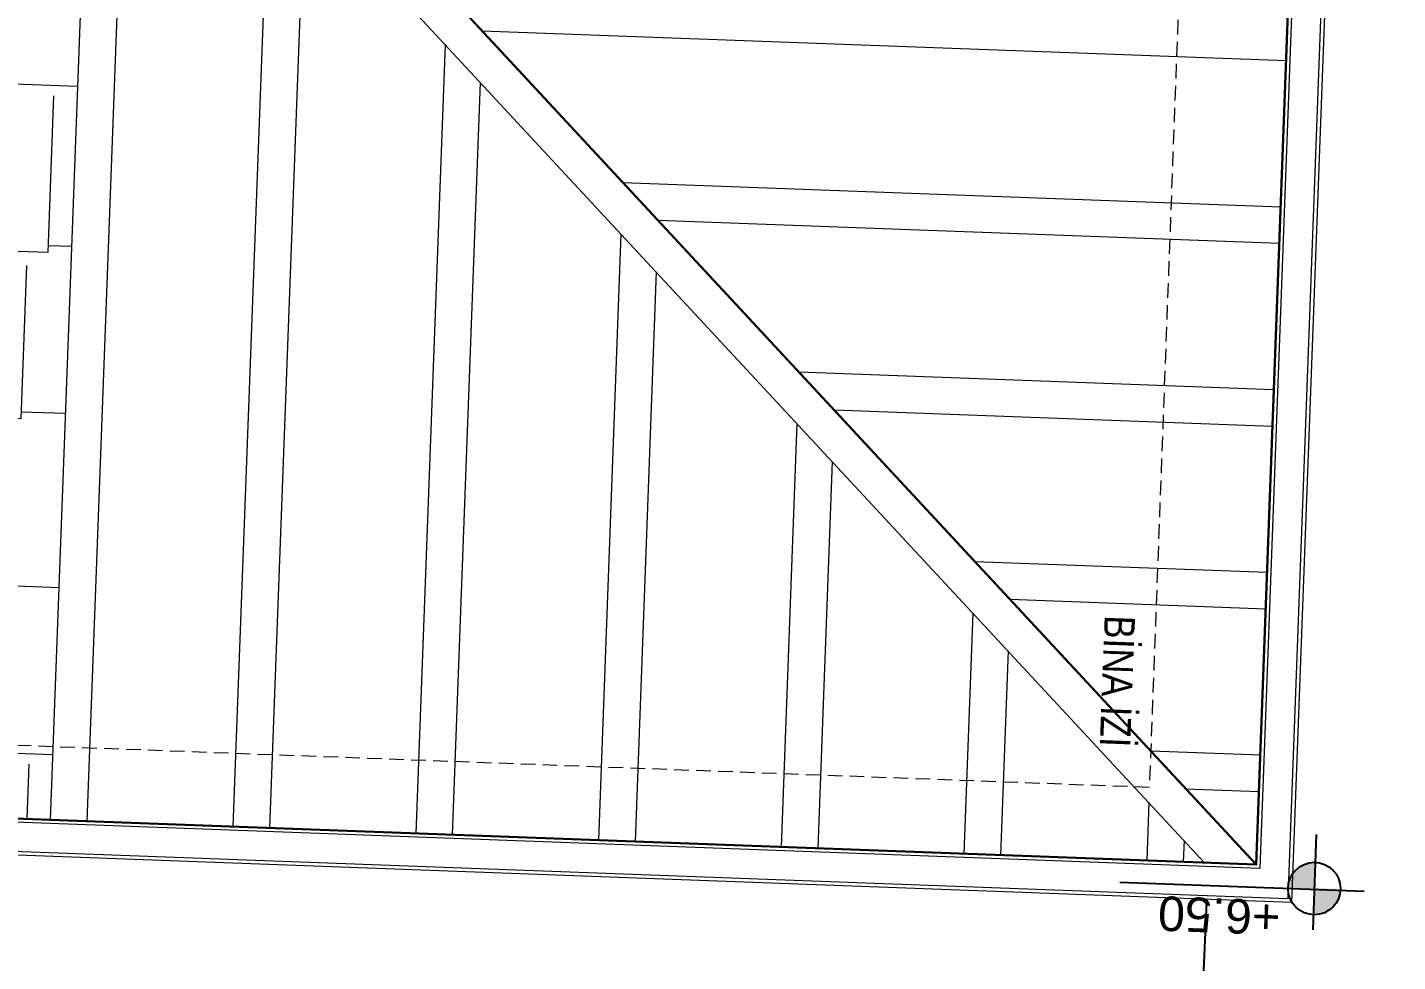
# Model space of a CAD drawing. Header units: centimetres. Extents: x 63871 to 181827, y -95930 to 42199.
# Drawn here: x 177573.4 to 177948.1, y 19091.1 to 19346.5 of the extents above; entities that cross this region are included whole.
import ezdxf

# ---------------------------------------------------------------- set-up
doc = ezdxf.new("R2010")
doc.units = ezdxf.units.CM
doc.linetypes.add('11-021_500-SatisOfisi_220512$0${ Diamond }', pattern=[12, 4, -2, 2, 2, -2])
for name, color, linetype, lineweight in [('A-FLOR-HRAL', 11, 'Continuous', 9), ('A-GLAZ', 151, 'Continuous', 9), ('A-WALL', 12, 'Continuous', 50), ('ARM_Pen_No__252', 8, 'Continuous', 18), ('İz DÜŞÜMÜ', 7, '11-021_500-SatisOfisi_220512$0${ Diamond }', 18), ('OLUK', 222, 'Continuous', 15), ('TARAMA', 251, 'Continuous', 5), ('Çatı', 144, 'Continuous', 30), ('ÇEKME MESAFESİ', 5, 'Continuous', 25)]:
    doc.layers.add(name, color=color, linetype=linetype, lineweight=lineweight)
doc.layers.add('Bitirme - Duvar', color=7, linetype='Continuous')
doc.layers.add('KOT', color=171, linetype='Continuous')
doc.styles.add('Arial_1', font='Arial.ttf', dxfattribs={"height": 300})
doc.styles.add('MtXpl_Arial_Narrow_1', font='')
doc.styles.add('OLUŞTURULMUŞ_STİL_1', font='Arial.ttf')
doc.styles.get('MtXpl_Arial_Narrow_1').set_extended_font_data('Arial Narrow')

# ---------------------------------------------------------------- blocks, each defined once
blk = doc.blocks.new('HRD')
at = {"layer": 'ARM_Pen_No__252'}
h = blk.add_hatch(dxfattribs=at)
h.set_pattern_fill('AR-B816', color=256, scale=0.09)
h.set_pattern_definition([(0, (-39959.2, 0), (0, 18.288), []), (90, (-39959.2, 0), (-18.288, 18.288), [18.288, -18.288])])
h.paths.add_polyline_path([(154149.63, 35592.48), (154149.63, 35503.48), (154219.63, 35503.48), (154219.63, 35483.24), (154324.63, 35483.24), (154324.63, 35692.48), (154369.63, 35692.48), (154369.63, 35927.48), (154369.63, 35927.48), (154369.63, 36097.48), (154369.63, 36177.48), (154254.63, 36177.48), (153954.63, 36177.48), (153839.63, 36177.48), (153839.63, 35897.6), (153869.63, 35897.54), (153869.63, 35882.48), (154019.63, 35882.48), (154019.63, 35872.48), (154019.63, 35833.25, -0.444416), (154030.45, 35823.48, -0.444416), (154019.63, 35813.72), (154019.63, 35773.48), (153939.63, 35773.48), (153939.63, 35692.48), (154019.63, 35692.48), (154019.63, 35687.48), (154019.63, 35633.7), (154020.63, 35632.93), (154019.63, 35631.47), (154019.63, 35592.48), (154019.63, 35582.48), (153989.63, 35582.48), (153989.63, 35577.48), (153989.63, 35497.48), (153989.63, 35437.48), (153994.63, 35437.48), (154094.63, 35437.48), (154139.63, 35437.48), (154139.63, 35592.48)])
at = {"layer": 'A-FLOR-HRAL'}
for p, q in [((154389.63, 36367.48), (153819.63, 36367.48)), ((153819.63, 36367.48), (153819.63, 36197.48)), ((154385.63, 36363.48), (153823.63, 36363.48)), ((153823.63, 36363.48), (153823.63, 36197.48))]:
    blk.add_line(p, q, dxfattribs=at)
at = {"layer": 'A-GLAZ', "ltscale": 3}
for p, q in [((153954.63, 36177.48), (153954.63, 36197.48)), ((153954.63, 36197.48), (153959.63, 36197.48)), ((154254.63, 36197.48), (153954.63, 36197.48)), ((153959.63, 36197.48), (153959.63, 36177.48)), ((154099.63, 36187.48), (154099.63, 36192.48)), ((154099.63, 36192.48), (154249.63, 36192.48)), ((154104.63, 36187.48), (154104.63, 36192.48)), ((154244.63, 36189.98), (154104.63, 36189.98)), ((153959.63, 36187.48), (154109.63, 36187.48)), ((153959.63, 36187.48), (153964.63, 36187.48)), ((153964.63, 36187.48), (153964.63, 36182.48)), ((154104.63, 36184.98), (153964.63, 36184.98)), ((154249.63, 36187.48), (154099.63, 36187.48)), ((154104.63, 36187.48), (154104.63, 36182.48)), ((154109.63, 36187.48), (154109.63, 36182.48)), ((154109.63, 36182.48), (153959.63, 36182.48)), ((153959.63, 36177.48), (153954.63, 36177.48)), ((154254.63, 36177.48), (153954.63, 36177.48))]:
    blk.add_line(p, q, dxfattribs=at)
at = {"layer": 'A-WALL', "lineweight": 53}
for p, q in [((153819.63, 35782.48), (153819.63, 36197.48)), ((153819.63, 36197.48), (153954.63, 36197.48)), ((153839.63, 36177.48), (153839.63, 35882.48)), ((153954.63, 36177.48), (153839.63, 36177.48))]:
    blk.add_line(p, q, dxfattribs=at)
at = {"layer": 'A-WALL', "lineweight": 50}
blk.add_line((153954.63, 36197.48), (153954.63, 36177.48), dxfattribs=at)
at = {"layer": 'Bitirme - Duvar', "color": 161, "linetype": 'Continuous', "lineweight": 25}
blk.add_line((154104.63, 36230.18), (154104.63, 36182.68), dxfattribs=at)
at = {"layer": 'Bitirme - Duvar', "color": 251, "linetype": 'Continuous', "lineweight": 15}
for start, end in [(0, 180), (180, 0)]:
    blk.add_arc((154104.63, 36247.68), 17.5, start, end, dxfattribs=at)
at = {"layer": 'İz DÜŞÜMÜ'}
blk.add_lwpolyline([(153819.63, 36347.48), (154419.63, 36347.49), (154419.63, 35292.49), (154159.63, 35292.49), (154159.63, 35357.48), (153819.63, 35357.48), (153819.63, 36347.48)], dxfattribs=at)
at = {"layer": 'Bitirme - Duvar', "linetype": 'Continuous', "char_height": 10, "attachment_point": 7, "rotation": 90, "style": 'OLUŞTURULMUŞ_STİL_1'}
for s, insert in [('\\A1;P', (154110.22, 36240.97)), ('\\A1;300', (154100.64, 36204.31)), ('\\A1;220', (154120.64, 36204.31))]:
    blk.add_mtext(s, dxfattribs=dict(at, insert=insert))
blk = doc.blocks.new('çatı planı')
at = {"layer": 'KOT'}
h = blk.add_hatch(color=256, dxfattribs=at)
h.dxf.hatch_style = 1
h.paths.add_polyline_path([(-686.09, 2.7, 0.402561), (-693.25, -4.18), (-686.09, -4.18)])
blk.add_line((-686.09, -18.85), (-686.09, 7.21), dxfattribs=at)
blk.add_wipeout([(-680, -1060), (-680, 0), (0, 0), (0, -1125), (-340, -1125), (-340, -1060)]).dxf.layer = 'OLUK'
h = blk.add_hatch(color=256, dxfattribs=at)
h.dxf.hatch_style = 1
h.paths.add_polyline_path([(-678.93, -4.05, 0.009987), (-678.93, -3.77), (-686.09, -3.77), (-686.09, -11.22, 0.414214)])
at = {"layer": 'Çatı', "lineweight": 15}
h = blk.add_hatch(dxfattribs=at)
h.set_pattern_fill('AR-RSHKE', color=251, scale=0.15, angle=180)
h.set_pattern_definition([(180, (-196861.627, -36377.483), (-97.155, -45.72), [22.86, -19.05, 26.67, -11.43, 34.29, -15.24]), (180, (-196884.487, -36379.39), (-97.155, -45.72), [19.05, -72.39, 15.24, -22.86]), (180, (-196930.207, -36374.626), (-97.155, -45.72), [11.43, -118.11]), (270, (-196861.627, -36377.483), (32.385, -45.72), [43.815, -139.065]), (270, (-196884.487, -36377.483), (32.385, -45.72), [42.8625, -140.0175]), (270, (-196903.537, -36377.483), (32.385, -45.72), [40.005, -142.875]), (270, (-196930.207, -36374.626), (32.385, -45.72), [43.815, -139.065]), (270, (-196941.637, -36374.626), (32.385, -45.72), [43.815, -139.065]), (270, (-196975.927, -36377.483), (32.385, -45.72), [41.91, -140.97])])
h.paths.add_polyline_path([(-340, -340), (-10, -10), (-340, -10)])
h.paths.add_polyline_path([(-320.95, -148.91), (-320.95, -56.76), (-259.16, -56.76), (-259.16, -148.91)], flags=16)
h.paths.add_polyline_path([(-265.43, -141.73), (-265.43, -64.41), (-289.17, -64.41), (-289.17, -141.73)], flags=8)
h.paths.add_polyline_path([(-291.86, -174.71), (-250.78, -174.74), (-250.77, -159.5), (-291.84, -159.47)], flags=24)
at = {"layer": 'İz DÜŞÜMÜ'}
blk.add_lwpolyline([(-300, -1020), (-300, -960), (-40, -960), (-40, -1085), (-300, -1085), (-300, -1020), (-640, -1020), (-640, -30), (-300, -30), (-300, -180), (-40, -180), (-40, -1095)], dxfattribs=at)
at = {"layer": 'KOT'}
blk.add_line((-699.74, -3.77), (-632.92, -3.77), dxfattribs=at)
blk.add_circle((-686.09, -4.05), 7.17, dxfattribs=at)
at = {"layer": 'OLUK'}
for points in [[(-340, -1125), (-340, -1060), (-680, -1060), (-680, 0), (0, 0), (0, -1125)], [(-339, -1124), (-339, -1059), (-679, -1059), (-679, -1), (-1, -1), (-1, -1124)], [(-331, -1116), (-331, -1051), (-671, -1051), (-671, -9), (-9, -9), (-9, -1116)]]:
    blk.add_lwpolyline(points, close=True, dxfattribs=at)
at = {"layer": 'TARAMA'}
for p, q in [((-340, -340), (-670, -10)), ((-655.86, -10), (-340, -325.86)), ((-650, -15.86), (-650, -10)), ((-640, -25.86), (-640, -10)), ((-600, -65.86), (-600, -10)), ((-590, -75.86), (-590, -10)), ((-550, -115.86), (-550, -10)), ((-540, -125.86), (-540, -10)), ((-500, -165.86), (-500, -10)), ((-490, -175.86), (-490, -10)), ((-450, -215.86), (-450, -10)), ((-440, -225.86), (-440, -10)), ((-400, -265.86), (-400, -10)), ((-390, -275.86), (-390, -10)), ((-350, -315.86), (-350, -10)), ((-340, -340), (-340, -10)), ((-650, -30), (-670, -30)), ((-640, -40), (-670, -40)), ((-600, -80), (-670, -80)), ((-590, -90), (-670, -90)), ((-550, -130), (-670, -130)), ((-540, -140), (-670, -140)), ((-500, -180), (-670, -180)), ((-490, -190), (-670, -190)), ((-450, -230), (-670, -230))]:
    blk.add_line(p, q, dxfattribs=at)
at = {"layer": 'Çatı'}
blk.add_line((-670, -10), (-340, -340), dxfattribs=at)
blk.add_lwpolyline([(-330, -1115), (-330, -1050), (-670, -1050), (-670, -10), (-10, -10), (-10, -1115)], close=True, dxfattribs=at)
at = {"style": 'MtXpl_Arial_Narrow_1'}
blk.add_text('BİNA İZİ', height=8.316, rotation=89.957, dxfattribs=at).set_placement((-626.05, -76.69))
at = {"layer": 'KOT', "insert": (-660.37, 9.03), "char_height": 9.45, "width": 57.6964, "attachment_point": 2, "line_spacing_factor": 0.941778, "style": 'Arial_1'}
blk.add_mtext('+6.50', dxfattribs=at)
blk = doc.blocks.new('VAZİYET PLANI')
at = {"layer": 'ÇEKME MESAFESİ'}
blk.add_lwpolyline([(-10235.94, 8787.8), (-10982.6, 6772.09), (-10431.04, 2961.31), (-10363.5, 2901.47), (-6329.01, 2815.66), (-5233.37, 2792.49), (-389.12, 2690.07), (-136.37, 2684.73), (-120.42, 2699.61), (-5.55, 5331.81), (308.62, 12485.41)], dxfattribs=at)
at = {"rotation": 177.873189238168}
blk.add_blockref('HRD', (154990.92, 34822.58), dxfattribs=at)
at = {"layer": 'OLUK', "rotation": 177.8731895439683}
blk.add_blockref('çatı planı', (-712.33, 4202.36), dxfattribs=at)

msp = doc.modelspace()

# ---------------------------------------------------------------- block references
at = {"layer": 'OLUK'}
msp.add_blockref('VAZİYET PLANI', (177951.86, 14930.11), dxfattribs=at)

doc.saveas('drawing.dxf')
